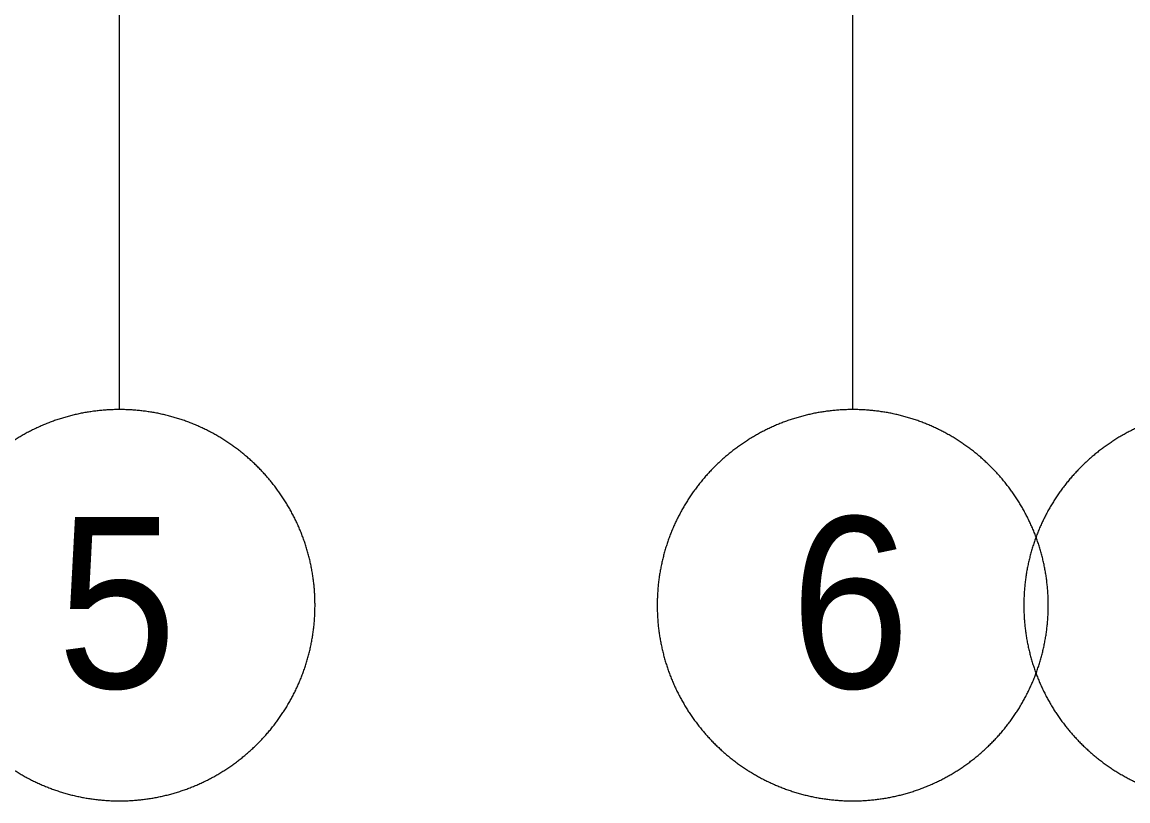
# Model space of a CAD drawing. Header units: millimetres. Extents: x 3914 to 443608, y -156176 to 78197.
# Drawn here: x 188576 to 193100, y -149484 to -146299 of the extents above; entities that cross this region are included whole.
import ezdxf

# ---------------------------------------------------------------- set-up
doc = ezdxf.new("R2010")
doc.units = ezdxf.units.MM
doc.linetypes.add('50_200_ШТРИХ_1Т_ш5_п1_п1_', pattern=[700, 500, -100, 0, -100])
doc.layers.add('Оси', color=7, linetype='Continuous', lineweight=9)
doc.layers.add('Оси-1', color=7, linetype='50_200_ШТРИХ_1Т_ш5_п1_п1_', lineweight=9)
doc.styles.add('Arial', font='arial.ttf', dxfattribs={"width": 0.9, "height": 700})

# ---------------------------------------------------------------- blocks, each defined once
blk = doc.blocks.new('Ось сетки - D8-29747960-Объем проектирования 2 этажа')
at = {"layer": 'Оси-1'}
for start, end in [(360, 180), (180, 360)]:
    blk.add_arc((0, 0), 4, start, end, dxfattribs=at)

msp = doc.modelspace()

# ---------------------------------------------------------------- linework, layer by layer
at = {"layer": 'Оси'}
for points in [[(188974.4, -147883.9), (188974.4, -142883.9), (188974.4, -123579.5), (188974.4, -118579.5)], [(191974.4, -147883.9), (191974.4, -142883.9), (191974.4, -123579.5), (191974.4, -118579.5)]]:
    msp.add_lwpolyline(points, dxfattribs=at)

# ---------------------------------------------------------------- block references
at = {"layer": 'Оси-1', "xscale": 199.9999999999999, "yscale": 199.9999999999999, "zscale": 199.9999999999999}
for p in [(188974.4, -148683.9), (191974.4, -148683.9), (193474.4, -148683.9)]:
    msp.add_blockref('Ось сетки - D8-29747960-Объем проектирования 2 этажа', p, dxfattribs=at)

# ---------------------------------------------------------------- texts
at = {"layer": 'Оси', "char_height": 700, "width": 606.076, "attachment_point": 1, "style": 'Arial'}
for s, insert in [('\\fArial|b0|i0|c204|p34|;\\W.9;5', (188719.4, -148322.6)), ('\\fArial|b0|i0|c204|p34|;\\W.9;6', (191719.4, -148322.6))]:
    msp.add_mtext(s, dxfattribs=dict(at, insert=insert))

doc.saveas('drawing.dxf')
